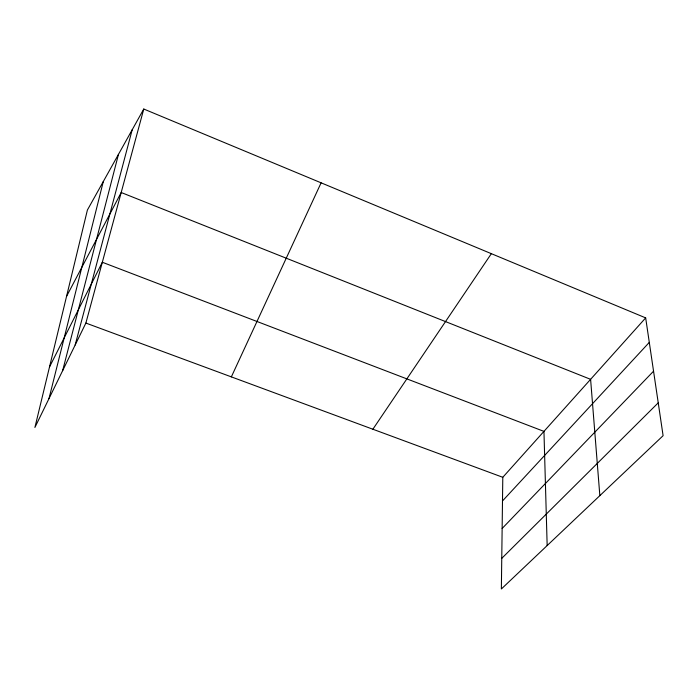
<?xml version="1.0" encoding="UTF-8"?>
<svg xmlns="http://www.w3.org/2000/svg" width="698" height="698" viewBox="0 0 698 698"><rect width="100%" height="100%" fill="white"/><g stroke="black" fill="none" stroke-linecap="round" stroke-linejoin="round"><path stroke-width="1.05" d="M645.667 317.887L502.796 477.292L501.365 588.972L663.1 435.692L645.667 317.887L143.771 109.028L87.398 210.028L34.9 427.464L85.88 323.061L143.771 109.028M48.973 398.637L103.295 181.55M62.637 370.655L118.477 154.337M75.157 345.013L132.192 129.776M231.352 376.876L321.106 182.824M49.506 366.974L102.327 262.256L543.951 431.381L547.162 545.566M66.563 296.345L121.19 192.508L590.604 379.328L599.844 495.641M372.88 429.226L491.348 253.671M502.499 500.946L649.297 342.386M502.141 528.465L653.555 371.179M501.757 558.356L658.24 402.833M85.88 323.061L502.796 477.292"/></g></svg>
